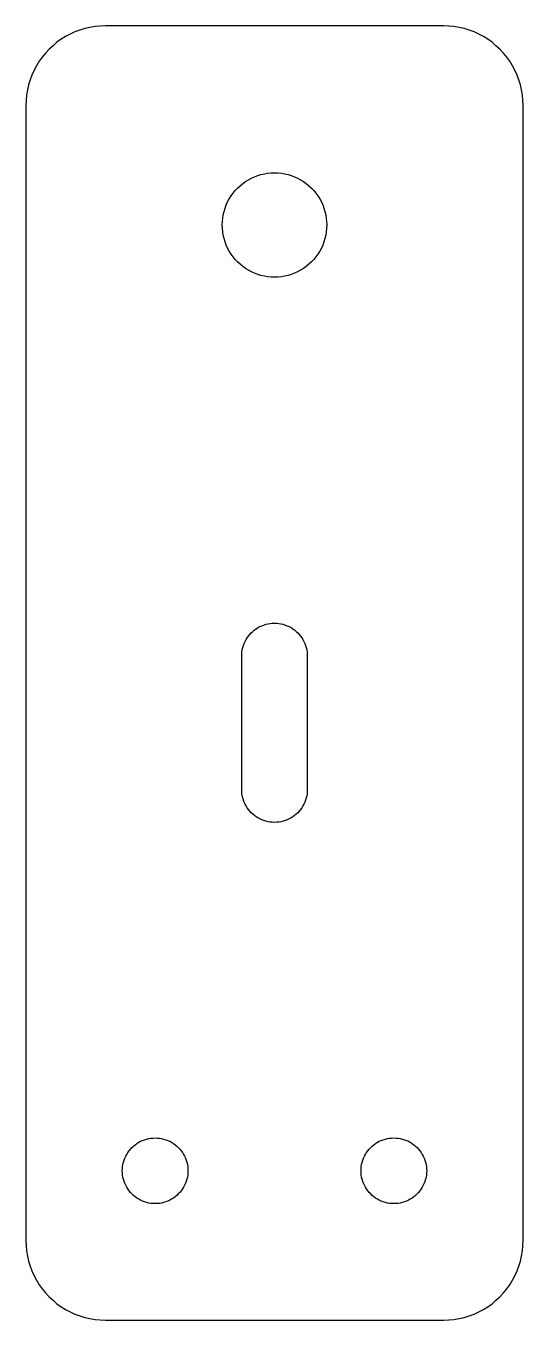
# Model space of a CAD drawing. Header units: millimetres. Extents: x -25 to 25, y -65 to 65.
import ezdxf

# ---------------------------------------------------------------- set-up
doc = ezdxf.new("R2010")
doc.units = ezdxf.units.MM

msp = doc.modelspace()

# ---------------------------------------------------------------- linework, layer by layer
at = {"layer": 'SCHNITT'}
for points in [[(17.52, -64.98), (18.04, -64.93), (18.56, -64.85), (19.07, -64.73), (19.57, -64.58), (20.06, -64.39), (20.54, -64.17), (21, -63.93), (21.44, -63.65), (21.87, -63.35), (22.27, -63.01), (22.66, -62.66), (23.01, -62.27), (23.35, -61.87), (23.65, -61.44), (23.93, -61), (24.17, -60.54), (24.39, -60.06), (24.58, -59.57), (24.73, -59.07), (24.85, -58.56), (24.93, -58.04), (24.98, -57.52), (25, -57), (25, 57), (24.98, 57.52), (24.93, 58.04), (24.85, 58.56), (24.73, 59.07), (24.58, 59.57), (24.39, 60.06), (24.17, 60.54), (23.93, 61), (23.65, 61.44), (23.35, 61.87), (23.01, 62.27), (22.66, 62.66), (22.27, 63.01), (21.87, 63.35), (21.44, 63.65), (21, 63.93), (20.54, 64.17), (20.06, 64.39), (19.57, 64.58), (19.07, 64.73), (18.56, 64.85), (18.04, 64.93), (17.52, 64.98), (17, 65), (-17, 65), (-17.52, 64.98), (-18.04, 64.93), (-18.56, 64.85), (-19.07, 64.73), (-19.57, 64.58), (-20.06, 64.39), (-20.54, 64.17), (-21, 63.93), (-21.44, 63.65), (-21.87, 63.35), (-22.27, 63.01), (-22.66, 62.66), (-23.01, 62.27), (-23.35, 61.87), (-23.65, 61.44), (-23.93, 61), (-24.17, 60.54), (-24.39, 60.06), (-24.58, 59.57), (-24.73, 59.07), (-24.85, 58.56), (-24.93, 58.04), (-24.98, 57.52), (-25, 57), (-25, -57), (-24.98, -57.52), (-24.93, -58.04), (-24.85, -58.56), (-24.73, -59.07), (-24.58, -59.57), (-24.39, -60.06), (-24.17, -60.54), (-23.93, -61), (-23.65, -61.44), (-23.35, -61.87), (-23.01, -62.27), (-22.66, -62.66), (-22.27, -63.01), (-21.87, -63.35), (-21.44, -63.65), (-21, -63.93), (-20.54, -64.17), (-20.06, -64.39), (-19.57, -64.58), (-19.07, -64.73), (-18.56, -64.85), (-18.04, -64.93), (-17.52, -64.98), (-17, -65), (17, -65)], [(-0.34, 39.76), (-0.69, 39.79), (-1.02, 39.85), (-1.36, 39.93), (-1.69, 40.03), (-2.01, 40.15), (-2.32, 40.29), (-2.62, 40.45), (-2.92, 40.63), (-3.2, 40.83), (-3.46, 41.05), (-3.71, 41.29), (-3.95, 41.54), (-4.17, 41.8), (-4.37, 42.08), (-4.55, 42.38), (-4.71, 42.68), (-4.85, 42.99), (-4.97, 43.31), (-5.07, 43.64), (-5.15, 43.98), (-5.21, 44.31), (-5.24, 44.66), (-5.25, 45), (-5.24, 45.34), (-5.21, 45.69), (-5.15, 46.02), (-5.07, 46.36), (-4.97, 46.69), (-4.85, 47.01), (-4.71, 47.32), (-4.55, 47.62), (-4.37, 47.92), (-4.17, 48.2), (-3.95, 48.46), (-3.71, 48.71), (-3.46, 48.95), (-3.2, 49.17), (-2.92, 49.37), (-2.62, 49.55), (-2.32, 49.71), (-2.01, 49.85), (-1.69, 49.97), (-1.36, 50.07), (-1.02, 50.15), (-0.69, 50.21), (-0.34, 50.24), (0, 50.25), (0.34, 50.24), (0.69, 50.21), (1.02, 50.15), (1.36, 50.07), (1.69, 49.97), (2.01, 49.85), (2.32, 49.71), (2.62, 49.55), (2.92, 49.37), (3.2, 49.17), (3.46, 48.95), (3.71, 48.71), (3.95, 48.46), (4.17, 48.2), (4.37, 47.92), (4.55, 47.62), (4.71, 47.32), (4.85, 47.01), (4.97, 46.69), (5.07, 46.36), (5.15, 46.02), (5.21, 45.69), (5.24, 45.34), (5.25, 45), (5.24, 44.66), (5.21, 44.31), (5.15, 43.98), (5.07, 43.64), (4.97, 43.31), (4.85, 42.99), (4.71, 42.68), (4.55, 42.38), (4.37, 42.08), (4.17, 41.8), (3.95, 41.54), (3.71, 41.29), (3.46, 41.05), (3.2, 40.83), (2.92, 40.63), (2.62, 40.45), (2.32, 40.29), (2.01, 40.15), (1.69, 40.03), (1.36, 39.93), (1.02, 39.85), (0.69, 39.79), (0.34, 39.76), (0, 39.75)], [(-0.01, -15), (-0.22, -14.99), (-0.44, -14.97), (-0.65, -14.94), (-0.86, -14.89), (-1.07, -14.82), (-1.27, -14.75), (-1.46, -14.66), (-1.66, -14.56), (-1.84, -14.44), (-2.01, -14.32), (-2.18, -14.18), (-2.34, -14.03), (-2.49, -13.88), (-2.62, -13.71), (-2.75, -13.53), (-2.86, -13.35), (-2.96, -13.16), (-3.05, -12.96), (-3.13, -12.76), (-3.19, -12.55), (-3.24, -12.34), (-3.28, -12.13), (-3.3, -11.92), (-3.3, -11.7), (-3.3, 1.7), (-3.3, 1.92), (-3.28, 2.13), (-3.24, 2.34), (-3.19, 2.55), (-3.13, 2.76), (-3.05, 2.96), (-2.96, 3.16), (-2.86, 3.35), (-2.75, 3.53), (-2.62, 3.71), (-2.49, 3.88), (-2.34, 4.03), (-2.18, 4.18), (-2.01, 4.32), (-1.84, 4.44), (-1.66, 4.56), (-1.46, 4.66), (-1.27, 4.75), (-1.07, 4.82), (-0.86, 4.89), (-0.65, 4.94), (-0.44, 4.97), (-0.22, 4.99), (-0.01, 5), (0.01, 5), (0.22, 4.99), (0.44, 4.97), (0.65, 4.94), (0.86, 4.89), (1.07, 4.82), (1.27, 4.75), (1.46, 4.66), (1.66, 4.56), (1.84, 4.44), (2.01, 4.32), (2.18, 4.18), (2.34, 4.03), (2.49, 3.88), (2.62, 3.71), (2.75, 3.53), (2.86, 3.35), (2.96, 3.16), (3.05, 2.96), (3.13, 2.76), (3.19, 2.55), (3.24, 2.34), (3.28, 2.13), (3.3, 1.92), (3.3, 1.7), (3.3, -11.7), (3.3, -11.92), (3.28, -12.13), (3.24, -12.34), (3.19, -12.55), (3.13, -12.76), (3.05, -12.96), (2.96, -13.16), (2.86, -13.35), (2.75, -13.53), (2.62, -13.71), (2.49, -13.88), (2.34, -14.03), (2.18, -14.18), (2.01, -14.32), (1.84, -14.44), (1.66, -14.56), (1.46, -14.66), (1.27, -14.75), (1.07, -14.82), (0.86, -14.89), (0.65, -14.94), (0.44, -14.97), (0.22, -14.99), (0.01, -15)], [(-12.22, -53.29), (-12.43, -53.27), (-12.64, -53.24), (-12.85, -53.19), (-13.06, -53.12), (-13.26, -53.05), (-13.46, -52.96), (-13.65, -52.86), (-13.83, -52.74), (-14.01, -52.62), (-14.18, -52.48), (-14.33, -52.33), (-14.48, -52.18), (-14.62, -52.01), (-14.74, -51.83), (-14.86, -51.65), (-14.96, -51.46), (-15.05, -51.26), (-15.12, -51.06), (-15.19, -50.85), (-15.24, -50.64), (-15.27, -50.43), (-15.29, -50.22), (-15.3, -50), (-15.29, -49.78), (-15.27, -49.57), (-15.24, -49.36), (-15.19, -49.15), (-15.12, -48.94), (-15.05, -48.74), (-14.96, -48.54), (-14.86, -48.35), (-14.74, -48.17), (-14.62, -47.99), (-14.48, -47.82), (-14.33, -47.67), (-14.18, -47.52), (-14.01, -47.38), (-13.83, -47.26), (-13.65, -47.14), (-13.46, -47.04), (-13.26, -46.95), (-13.06, -46.88), (-12.85, -46.81), (-12.64, -46.76), (-12.43, -46.73), (-12.22, -46.71), (-12, -46.7), (-11.78, -46.71), (-11.57, -46.73), (-11.36, -46.76), (-11.15, -46.81), (-10.94, -46.88), (-10.74, -46.95), (-10.54, -47.04), (-10.35, -47.14), (-10.17, -47.26), (-9.99, -47.38), (-9.82, -47.52), (-9.67, -47.67), (-9.52, -47.82), (-9.38, -47.99), (-9.26, -48.17), (-9.14, -48.35), (-9.04, -48.54), (-8.95, -48.74), (-8.88, -48.94), (-8.81, -49.15), (-8.76, -49.36), (-8.73, -49.57), (-8.71, -49.78), (-8.7, -50), (-8.71, -50.22), (-8.73, -50.43), (-8.76, -50.64), (-8.81, -50.85), (-8.88, -51.06), (-8.95, -51.26), (-9.04, -51.46), (-9.14, -51.65), (-9.26, -51.83), (-9.38, -52.01), (-9.52, -52.18), (-9.67, -52.33), (-9.82, -52.48), (-9.99, -52.62), (-10.17, -52.74), (-10.35, -52.86), (-10.54, -52.96), (-10.74, -53.05), (-10.94, -53.12), (-11.15, -53.19), (-11.36, -53.24), (-11.57, -53.27), (-11.78, -53.29), (-12, -53.3)], [(11.78, -53.29), (11.57, -53.27), (11.36, -53.24), (11.15, -53.19), (10.94, -53.12), (10.74, -53.05), (10.54, -52.96), (10.35, -52.86), (10.17, -52.74), (9.99, -52.62), (9.82, -52.48), (9.67, -52.33), (9.52, -52.18), (9.38, -52.01), (9.26, -51.83), (9.14, -51.65), (9.04, -51.46), (8.95, -51.26), (8.88, -51.06), (8.81, -50.85), (8.76, -50.64), (8.73, -50.43), (8.71, -50.22), (8.7, -50), (8.71, -49.78), (8.73, -49.57), (8.76, -49.36), (8.81, -49.15), (8.88, -48.94), (8.95, -48.74), (9.04, -48.54), (9.14, -48.35), (9.26, -48.17), (9.38, -47.99), (9.52, -47.82), (9.67, -47.67), (9.82, -47.52), (9.99, -47.38), (10.17, -47.26), (10.35, -47.14), (10.54, -47.04), (10.74, -46.95), (10.94, -46.88), (11.15, -46.81), (11.36, -46.76), (11.57, -46.73), (11.78, -46.71), (12, -46.7), (12.22, -46.71), (12.43, -46.73), (12.64, -46.76), (12.85, -46.81), (13.06, -46.88), (13.26, -46.95), (13.46, -47.04), (13.65, -47.14), (13.83, -47.26), (14.01, -47.38), (14.18, -47.52), (14.33, -47.67), (14.48, -47.82), (14.62, -47.99), (14.74, -48.17), (14.86, -48.35), (14.96, -48.54), (15.05, -48.74), (15.12, -48.94), (15.19, -49.15), (15.24, -49.36), (15.27, -49.57), (15.29, -49.78), (15.3, -50), (15.29, -50.22), (15.27, -50.43), (15.24, -50.64), (15.19, -50.85), (15.12, -51.06), (15.05, -51.26), (14.96, -51.46), (14.86, -51.65), (14.74, -51.83), (14.62, -52.01), (14.48, -52.18), (14.33, -52.33), (14.18, -52.48), (14.01, -52.62), (13.83, -52.74), (13.65, -52.86), (13.46, -52.96), (13.26, -53.05), (13.06, -53.12), (12.85, -53.19), (12.64, -53.24), (12.43, -53.27), (12.22, -53.29), (12, -53.3)]]:
    msp.add_lwpolyline(points, close=True, dxfattribs=at)

doc.saveas('drawing.dxf')
